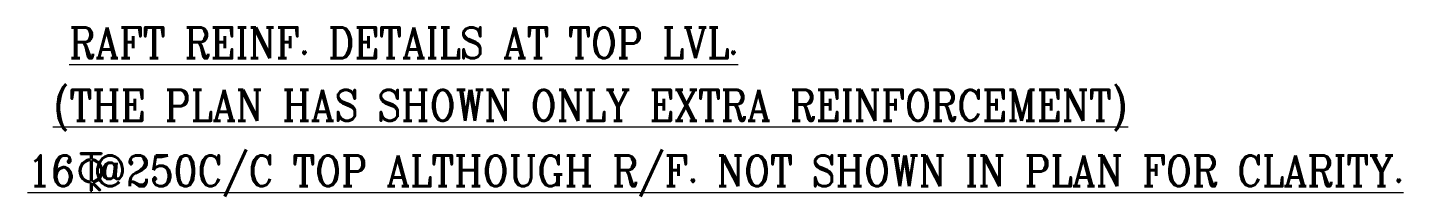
# Model space of a CAD drawing. Header units: millimetres. Extents: x 1123469 to 1752051, y -126924 to 196924.
# Drawn here: x 1589949 to 1610049, y 132987 to 135459 of the extents above; entities that cross this region are included whole.
import ezdxf

# ---------------------------------------------------------------- set-up
doc = ezdxf.new("R2010")
doc.units = ezdxf.units.MM
doc.header["$LTSCALE"] = 500
doc.header["$MEASUREMENT"] = 0
doc.layers.add('COLUMN NO', color=1, linetype='Continuous', lineweight=20)
doc.layers.add('TEXT2', color=3, linetype='Continuous', lineweight=15)
doc.layers.add('TEX', color=7, linetype='Continuous')
doc.styles.add('K-DIM-2', font='romanc.shx', dxfattribs={"width": 0.9, "height": 125})

# ---------------------------------------------------------------- blocks, each defined once
blk = doc.blocks.new('ISO TOR')
at = {"layer": 'TEX'}
for p, q in [((741.1, 331), (850, 331)), ((741.1, 331), (741.1, 324.1)), ((741.1, 324.1), (792, 324.1)), ((792, 324.1), (792, 297.5)), ((792, 290.5), (792, 183.4)), ((799, 324.1), (850, 324.1)), ((799, 324.1), (799, 297.4)), ((799, 290.4), (799, 183.5)), ((850, 331), (850, 324.1)), ((792, 176.5), (792, 133.7)), ((799, 174), (799, 133.7)), ((799, 174), (839.3, 133.7)), ((805.5, 177.4), (844.3, 138.6)), ((805.5, 177.4), (844.3, 138.6)), ((792, 133.7), (799, 133.7)), ((844.3, 138.6), (839.3, 133.7))]:
    blk.add_line(p, q, dxfattribs=at)
for major_axis, start_param, end_param in [((0, 60.6), 0.042318, 3.099275), ((0, 53.6), 0.047823, 3.09377), ((0, 60.6), 3.322651, 6.210393), ((0, 53.6), 3.223885, 6.200893)]:
    blk.add_ellipse((794.6, 237), major_axis=major_axis, ratio=1, start_param=start_param, end_param=end_param, dxfattribs=at)

msp = doc.modelspace()

# ---------------------------------------------------------------- block references
at = {"layer": 'TEXT2', "color": 6, "linetype": 'ByBlock', "xscale": 2.829909647889309, "yscale": 2.829909647889309, "zscale": 2.829909647889309}
msp.add_blockref('ISO TOR', (1588626.7, 132690.9), dxfattribs=at)

# ---------------------------------------------------------------- texts
at = {"layer": 'COLUMN NO', "color": 3, "linetype": 'Continuous', "lineweight": 20, "style": 'K-DIM-2', "width": 0.9}
for s, p in [('%%URAFT REINF. DETAILS AT TOP LVL.', (1590557.6, 135009.3)), ('%%U(THE PLAN HAS SHOWN ONLY EXTRA REINFORCEMENT)', (1590320.5, 134095.8)), ('%%U16 @250C/C TOP ALTHOUGH R/F. NOT SHOWN IN PLAN FOR CLARITY.', (1589949.3, 133137.5))]:
    msp.add_text(s, height=450, dxfattribs=at).set_placement(p)

doc.saveas('drawing.dxf')
